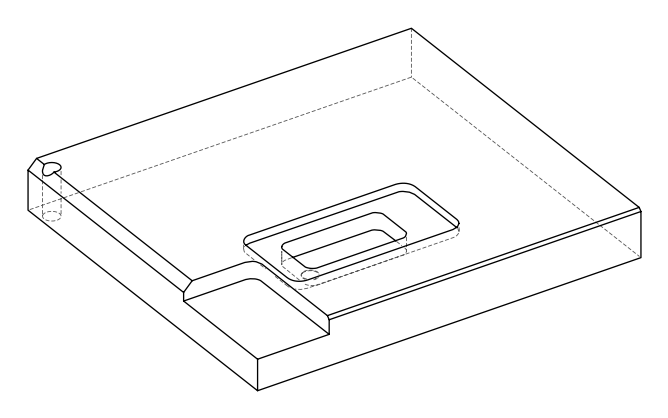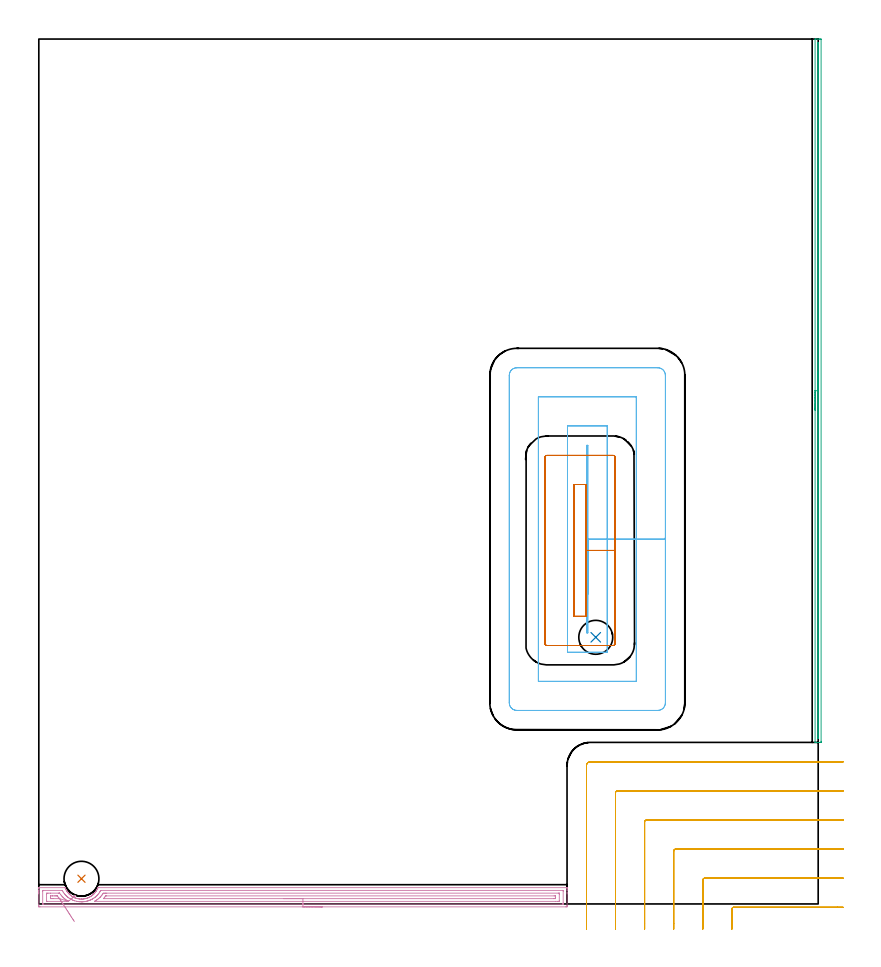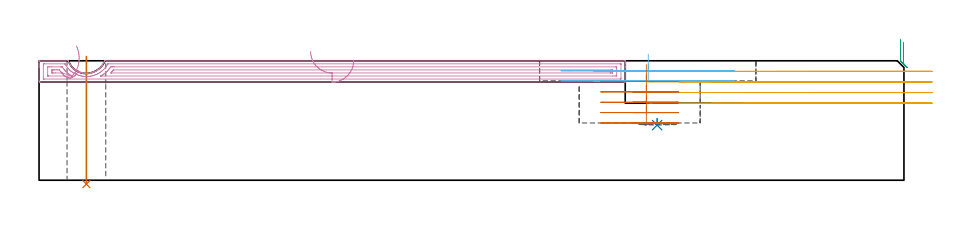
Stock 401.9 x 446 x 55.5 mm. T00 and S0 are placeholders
(PLAN: 7 operations, 3 tool changes, 33.4 min)
(1 INDEXABLE_INSERT_DRILL_THROUGH_HOLE_FROM_SOLID | STEP1HOLE | NXT0302_007 | 0.24 min | 14094 mm3)
(2 INDEXABLE_INSERT_DRILL_BLIND_HOLE_FROM_SOLID | STEP1POCKET | NXT0302_006 | 0.02 min | 7126 mm3)
(3 AREA_MILL | FG_CHAMFER_SURFACE | UGT0205_001 | 5.94 min | 1755 mm3)
(4 AREA_MILL_1 | FG_CHAMFER_SURFACE_1 | UGT0205_001 | 8.9 min | 13459 mm3)
(5 MILL_CORNER_NOTCH_RECTANGULAR | CORNER_NOTCH_RECTANGULAR | UGT0201_104 | Follow Part, ap 5, ae 75% | 7.52 min | 211622 mm3)
(6 MILL_RECTANGULAR_POCKET | POCKET_RECTANGULAR_STRAIGHT | UGT0201_104 | Follow Part, ap 5, ae 75% | 5.89 min | 180114 mm3)
(7 MILL_RECTANGULAR_POCKET_1 | POCKET_RECTANGULAR_STRAIGHT_1 | UGT0201_104 | Follow Part, ap 5, ae 75% | 4.93 min | 123264 mm3)
(TOOL NXT0302_007 | Index. Insert Drill 18mm [880-D1800L25-05] | D18 PA176 FL90 Z2)
(TOOL NXT0302_006 | Index. Insert Drill 17.5mm [880-D1750L25-05] | D17.5 PA176 FL88 Z2)
(TOOL UGT0205_001 | Chamfer Mill 20 x 3 x 45 deg. | D20 FL50 Z2)
(TOOL UGT0201_104 | End Mill 20 mm | D20 FL22 Z2)
(OP 1 INDEXABLE_INSERT_DRILL_THROUGH_HOLE_FROM_SOLID)
G17 G21 G94 G90
T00 M6
G54
G17 G0 G90 X22. Y13. S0 M3
G43 Z65.5 H1
G94 G81 G98 Z-1.814 F250. R57.5
G80
M5
M2
(OP 2 INDEXABLE_INSERT_DRILL_BLIND_HOLE_FROM_SOLID)
G17 G21 G94 G90
T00 M6
G54
G17 G0 G90 X287.2 Y137.5 S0 M3
G43 Z65.5 H1
G94 G81 G98 Z25.6 F250. R28.6
G80
M5
M2
(OP 3 AREA_MILL)
G17 G21 G94 G90
T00 M6
G54
G17 G0 G90 X400.3 Y254.65 S1061 M3
G43 Z65.5 H0
G94 G1 Y254.688 Z64.628 F250.
Y254.802 Z63.763
Y254.991 Z62.912
Y255.253 Z62.08
Y255.587 Z61.274
Y255.99 Z60.5
Y256.458 Z59.764
Y256.99 Z59.072
Y257.579 Z58.429
Y258.222 Z57.84
Y258.914 Z57.308
Y259.65 Z56.84
Y260.424 Z56.437
Y261.23 Z56.103
Y262.062 Z55.841
Y262.913 Z55.652
Y263.778 Z55.538
Y264.65 Z55.5
Y445.839
X400.302 Y445.99 Z55.488
X400.388 Y445.997 Z55.404
X400.48 Y446. Z55.32
X401.659 Z54.14
X402.283 Z53.512
X402.596 Z53.201
X403.151 Y445.997 Z52.646
X403.391 Y445.995 Z52.406
X403.394 Y445.965 Z52.404
X403.4 Y445.711 Z52.4
Y83.907
X403.399 Y83.588 Z52.401
X403.394 Y83.335 Z52.404
X403.392 Y83.305 Z52.406
X403.151 Y83.3 Z52.646
X402.595 Z53.201
X402.283 Z53.512
X401.659 Z54.14
X401.174 Z54.626
X400.549 Z55.25
X400.48 Z55.32
X400.389 Y83.301 Z55.402
X400.345 Y83.304 Z55.447
X400.302 Y83.31 Z55.488
X400.3 Y83.461 Z55.5
Y264.65
X401.714 Z54.086
X401.715 Y443.608 Z54.085
X401.716 Y443.887 Z54.084
X401.719 Y443.975 Z54.081
X401.721 Y443.989 Z54.079
X401.726 Y443.992 Z54.074
X401.752 Y443.996 Z54.048
X401.905 Y443.998 Z53.895
X401.97 Y443.99 Z53.83
X401.979 Y443.988 Z53.821
X401.981 Y443.968 Z53.819
X401.984 Y443.916 Z53.816
X401.985 Y443.608 Z53.815
X401.986 Y443.301 Z53.814
Y85.999
X401.984 Y85.692 Z53.816
X401.982 Y85.495 Z53.818
X401.979 Y85.31 Z53.821
X401.794 Y85.304 Z54.006
X401.73 Y85.31 Z54.07
X401.721 Y85.312 Z54.079
X401.719 Y85.332 Z54.081
X401.716 Y85.384 Z54.084
X401.714 Y85.692 Z54.086
Y85.972
Y264.65
Y265.522 Z54.124
Y266.386 Z54.238
Y267.238 Z54.427
Y268.07 Z54.689
Y268.876 Z55.023
Y269.65 Z55.426
Y270.386 Z55.894
Y271.078 Z56.425
Y271.721 Z57.015
Y272.31 Z57.658
Y272.841 Z58.35
Y273.31 Z59.086
Y273.713 Z59.86
Y274.047 Z60.666
Y274.309 Z61.498
Y274.498 Z62.349
Y274.612 Z63.214
Y274.65 Z64.086
G0 Z65.5
M5
M2
(OP 4 AREA_MILL_1)
G17 G21 G94 G90
T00 M6
G54
G17 G0 G90 X146.2 Y-1.5 S1061 M3
G43 Z65.5 H0
Z55.6
G94 G1 X146.162 Z54.728 F250.
X146.048 Z53.863
X145.859 Z53.012
X145.597 Z52.18
X145.263 Z51.374
X144.86 Z50.6
X144.392 Z49.864
X143.86 Z49.172
X143.271 Z48.529
X142.628 Z47.94
X141.936 Z47.408
X141.2 Z46.94
X140.426 Z46.537
X139.62 Z46.203
X138.788 Z45.941
X137.936 Z45.752
X137.072 Z45.638
X136.2 Z45.6
X0.601
X0.084 Y-1.494 Z45.603
X0.008 Y-1.492 Z45.606
X0. Y-0.981 Z46.116
Y5.223 Z52.316
Y5.802 Z52.899
Y6.109 Z53.205
Y6.688 Z53.784
Y6.995 Z54.09
Y8.041 Z55.14
X0.008 Y8.375 Z55.466
X0.01 Y8.397 Z55.488
X0.155 Y8.4 Z55.5
X13.536
X13.546 Y8.396 Z55.495
X13.553 Y8.391 Z55.49
X13.564 Y8.368 Z55.467
X13.679 Y8.082 Z55.182
X13.898 Y7.593 Z54.693
X14.017 Y7.352 Z54.452
X14.143 Y7.115 Z54.214
X14.387 Y6.713 Z53.811
X14.496 Y6.552 Z53.65
X14.69 Y6.267 Z53.365
X14.874 Y6.019 Z53.117
X15.013 Y5.831 Z52.931
X15.037 Y5.802 Z52.901
X15.426 Y5.369 Z52.467
X15.469 Y5.324 Z52.422
X15.569 Y5.223 Z52.318
X15.66 Y5.127 Z52.227
X15.766 Y5.019 Z52.118
X15.833 Y4.952 Z52.048
X15.859 Y4.927 Z52.023
X15.931 Y4.859 Z51.957
X15.969 Y4.826 Z51.926
X16.064 Y4.747 Z51.847
X16.372 Y4.492 Z51.587
X16.572 Y4.336 Z51.434
X16.825 Y4.142 Z51.239
X16.927 Y4.071 Z51.167
X17.32 Y3.823 Z50.919
X17.719 Y3.589 Z50.687
X17.994 Y3.45 Z50.55
X18.133 Y3.38 Z50.479
X18.443 Y3.24 Z50.336
X18.552 Y3.189 Z50.287
X18.614 Y3.164 Z50.264
X18.64 Y3.155 Z50.254
X18.697 Y3.134 Z50.234
X18.889 Y3.067 Z50.161
X19.059 Y3.005 Z50.101
X19.508 Y2.86 Z49.959
X19.954 Y2.744 Z49.844
X20.12 Y2.71 Z49.808
X20.227 Y2.688 Z49.785
X20.402 Y2.651 Z49.75
X20.849 Y2.581 Z49.68
X21.119 Y2.555 Z49.65
X21.296 Y2.536 Z49.632
X21.799 Y2.508 Z49.605
X22.011 Y2.506 Z49.602
X22.075 Y2.505 Z49.603
X22.169 Z49.602
X22.19 Y2.504
X22.638 Y2.529 Z49.626
X22.903 Y2.556 Z49.652
X23.085 Y2.572 Z49.671
X23.533 Y2.638 Z49.738
X23.795 Y2.692 Z49.789
X23.922 Y2.717 Z49.815
X23.979 Y2.728 Z49.827
X24.204 Y2.785 Z49.884
X24.241 Y2.795 Z49.893
X24.36 Y2.825 Z49.924
X24.427 Y2.842 Z49.941
X24.873 Y2.981 Z50.079
X25.133 Y3.078 Z50.171
X25.36 Y3.157 Z50.257
X25.445 Y3.188 Z50.287
X25.579 Y3.249 Z50.346
X25.767 Y3.333 Z50.431
X26.218 Y3.559 Z50.658
X26.472 Y3.702 Z50.799
X26.661 Y3.808 Z50.906
X26.918 Y3.974 Z51.071
X27.067 Y4.07 Z51.167
X27.432 Y4.336 Z51.435
X27.556 Y4.427 Z51.524
X27.865 Y4.683 Z51.781
X27.958 Y4.765 Z51.865
X27.994 Y4.797 Z51.897
X28.137 Y4.927 Z52.023
X28.165 Y4.951 Z52.048
X28.256 Y5.039 Z52.138
X28.33 Y5.112 Z52.211
X28.442 Y5.223 Z52.318
X28.45 Y5.231 Z52.327
X28.553 Y5.342 Z52.44
X28.722 Y5.526 Z52.625
X28.981 Y5.831 Z52.931
X29.148 Y6.048 Z53.147
X29.344 Y6.303 Z53.402
X29.507 Y6.552 Z53.649
X29.594 Y6.683 Z53.782
X29.613 Y6.712 Z53.811
X29.869 Y7.149 Z54.249
X30.101 Y7.593 Z54.693
X30.217 Y7.835 Z54.935
X30.238 Y7.881 Z54.98
X30.322 Y8.08 Z55.179
X30.363 Y8.179 Z55.279
X30.417 Y8.316 Z55.416
X30.457 Y8.393 Z55.493
X30.663 Y8.399 Z55.499
X30.932 Y8.4 Z55.5
X272.246
X272.39 Y8.397 Z55.488
X272.392 Y8.375 Z55.466
X272.4 Y8.041 Z55.14
Y7.609 Z54.708
Y6.995 Z54.09
Y5.802 Z52.899
Y5.223 Z52.316
Y-0.692 Z46.406
X272.397 Y-0.981 Z46.116
X272.392 Y-1.492 Z45.606
X272.316 Y-1.494 Z45.603
X271.799 Y-1.5 Z45.6
X136.2
Y-0.086 Z47.014
X2.385
X2.163 Y-0.084 Z47.016
X2.057 Y-0.081 Z47.019
X2.013 Y-0.079 Z47.021
X2.01 Y-0.046 Z47.054
X2.005 Y0.048 Z47.148
X2.001 Y0.287 Z47.387
Y6.49 Z53.59
X2.007 Y6.873 Z53.973
X2.01 Y6.976 Z54.076
X2.055 Y6.979 Z54.079
X2.164 Y6.982 Z54.082
X2.385 Y6.986 Z54.086
X11.757 Y6.985 Z54.085
X11.977 Y6.984 Z54.084
X12.032 Y6.981 Z54.081
X12.055 Y6.979 Z54.079
X12.082 Y6.96 Z54.06
X12.198 Y6.758 Z53.858
X12.589 Y6.109 Z53.209
X13.09 Y5.387 Z52.487
X13.218 Y5.223 Z52.323
X13.571 Y4.809 Z51.909
X14.002 Y4.336 Z51.436
X14.223 Y4.122 Z51.222
X14.453 Y3.915 Z51.015
X14.874 Y3.554 Z50.654
X14.912 Y3.524 Z50.624
X15.009 Y3.45 Z50.55
X15.444 Y3.128 Z50.228
X15.766 Y2.915 Z50.015
X16.348 Y2.564 Z49.664
X16.658 Y2.395 Z49.495
X17.012 Y2.212 Z49.312
X17.55 Y1.972 Z49.072
X17.674 Y1.923 Z49.023
X18.354 Y1.678 Z48.778
X18.443 Y1.649 Z48.749
X18.485 Y1.636 Z48.736
X19.335 Y1.407 Z48.507
X19.681 Y1.333 Z48.433
X20.227 Y1.237 Z48.337
X20.738 Y1.17 Z48.27
X21.119 Y1.133 Z48.233
X21.382 Y1.118 Z48.218
X21.95 Y1.094 Z48.194
X22.011 Y1.093 Z48.193
X22.306 Y1.098 Z48.198
X22.584 Y1.108 Z48.208
X22.638 Y1.111 Z48.211
X22.903 Y1.133 Z48.233
X23.402 Y1.182 Z48.282
X23.795 Y1.239 Z48.339
X24.172 Y1.304 Z48.404
X24.687 Y1.412 Z48.512
X24.9 Y1.466 Z48.566
X25.2 Y1.545 Z48.645
X25.579 Y1.655 Z48.755
X25.597 Y1.66 Z48.76
X25.65 Y1.678 Z48.778
X26.343 Y1.932 Z49.032
X26.472 Y1.982 Z49.082
X26.875 Y2.163 Z49.263
X27.364 Y2.404 Z49.504
X27.469 Y2.459 Z49.559
X27.656 Y2.564 Z49.664
X28.032 Y2.786 Z49.886
X28.256 Y2.93 Z50.03
X28.567 Y3.141 Z50.241
X28.996 Y3.45 Z50.55
X29.082 Y3.516 Z50.616
X29.148 Y3.569 Z50.669
X29.559 Y3.928 Z51.028
X30.023 Y4.353 Z51.453
X30.04 Y4.371 Z51.471
X30.445 Y4.82 Z51.92
X30.784 Y5.223 Z52.323
X30.85 Y5.304 Z52.404
X30.932 Y5.41 Z52.51
X31.222 Y5.821 Z52.921
X31.411 Y6.109 Z53.209
X31.565 Y6.366 Z53.466
X31.824 Y6.812 Z53.912
X31.89 Y6.93 Z54.03
X31.912 Y6.965 Z54.065
X31.923 Y6.979 Z54.079
X31.945 Y6.98 Z54.08
X32.054 Y6.983 Z54.083
X32.275 Y6.985 Z54.085
X270.015 Y6.986 Z54.086
X270.237 Y6.983 Z54.083
X270.343 Y6.981 Z54.081
X270.387 Y6.979 Z54.079
X270.39 Y6.946 Z54.046
X270.395 Y6.852 Z53.952
X270.399 Y6.614 Z53.714
Y0.41 Z47.51
X270.393 Y0.027 Z47.127
X270.39 Y-0.076 Z47.024
X270.345 Y-0.079 Z47.021
X270.236 Y-0.083 Z47.017
X270.015 Y-0.086 Z47.014
X136.2
Y1.328 Z48.428
X28.886 Y1.329 Z48.429
X28.759 Y1.33 Z48.43
X28.714 Y1.332 Z48.432
X28.704 Y1.335 Z48.435
Y1.336 Z48.436
X28.781 Y1.383 Z48.483
X29.199 Y1.626 Z48.726
X29.283 Y1.678 Z48.778
X29.739 Y1.977 Z49.077
X30.04 Y2.182 Z49.282
X30.262 Y2.343 Z49.443
X30.553 Y2.564 Z49.664
X30.762 Y2.733 Z49.833
X30.932 Y2.877 Z49.977
X31.234 Y3.15 Z50.25
X31.557 Y3.45 Z50.55
X31.692 Y3.582 Z50.682
X31.824 Y3.719 Z50.819
X32.117 Y4.045 Z51.145
X32.366 Y4.336 Z51.436
X32.523 Y4.528 Z51.628
X32.716 Y4.773 Z51.873
X32.906 Y5.034 Z52.134
X33.04 Y5.223 Z52.323
X33.273 Y5.555 Z52.655
X33.608 Y5.564 Z52.664
X34.151 Y5.569 Z52.669
X34.5 Y5.571 Z52.671
X35.041
X267.88
X268.231 Y5.569 Z52.669
X268.347 Y5.567 Z52.667
X268.381 Y5.565 Z52.665
X268.39 Y5.502 Z52.602
X268.395 Y5.39 Z52.49
X268.398 Y5.223 Z52.323
X268.4 Y5.055 Z52.155
X268.399 Y1.678 Z48.778
X268.397 Y1.512 Z48.612
X268.39 Y1.348 Z48.448
X268.231 Y1.335 Z48.435
X267.688 Y1.331 Z48.431
X266.447 Y1.328 Z48.428
X136.2
Y2.743 Z49.843
X33.792
X33.608 Y2.745 Z49.845
X33.423 Y2.748 Z49.848
X33.333 Y2.753 Z49.853
X33.792 Y3.268 Z50.368
X33.948 Y3.45 Z50.55
X34.197 Y3.751 Z50.851
X34.5 Y4.124 Z51.224
X34.529 Y4.151 Z51.251
X34.547 Y4.153 Z51.253
X34.591 Y4.155 Z51.255
X34.681 Y4.157 Z51.257
X265.735
X266.313 Y4.152 Z51.252
X266.379 Y4.15 Z51.25
X266.39 Y4.147 Z51.247
X266.393 Y4.127 Z51.227
X266.397 Y4.079 Z51.179
X266.399 Y3.885 Z50.985
X266.4 Y3.497 Z50.597
X266.399 Y3.03 Z50.13
X266.396 Y2.82 Z49.92
X266.392 Y2.769 Z49.869
X266.389 Y2.749 Z49.849
X266.367 Y2.748 Z49.848
X266.264 Y2.745 Z49.845
X265.555 Y2.743 Z49.843
X265.375
X136.2
X135.328 Z49.881
X134.463 Z49.995
X133.612 Z50.183
X132.78 Z50.446
X131.974 Z50.78
X131.2 Z51.182
X130.464 Z51.651
X129.772 Z52.182
X129.129 Z52.772
X128.54 Z53.415
X128.008 Z54.107
X127.54 Z54.843
X127.137 Z55.616
X126.803 Z56.422
X126.541 Z57.254
X126.352 Z58.106
X126.238 Z58.971
X126.2 Z59.843
G0 Z65.5
X17.388 Y3.189
Z62.296
G1 X17.725 Y3.489 Z61.549
X18.012 Y3.744 Z60.765
X18.246 Y3.952 Z59.951
X18.427 Y4.113 Z59.113
X18.553 Y4.225 Z58.257
X18.622 Y4.286 Z57.39
X18.635 Y4.298 Z56.517
X18.59 Y4.258 Z55.647
X18.489 Y4.169 Z54.785
X18.333 Y4.029 Z53.938
X18.122 Y3.842 Z53.113
X17.858 Y3.607 Z52.315
X17.543 Y3.327 Z51.552
X17.179 Y3.003 Z50.827
X16.77 Y2.639 Z50.148
X16.318 Y2.237 Z49.52
X15.826 Y1.801 Z48.946
X15.3 Y1.332 Z48.432
X15.299 Y1.331 Z48.431
X15.261 Y1.329 Z48.429
X4.52
X4.169 Y1.331 Z48.431
X4.053 Y1.333 Z48.433
X4.018 Y1.335 Z48.435
X4.01 Y1.398 Z48.498
X4.005 Y1.51 Z48.61
X4.001 Y1.678 Z48.778
X4. Y1.845 Z48.945
X4.001 Y5.223 Z52.323
X4.003 Y5.388 Z52.488
X4.01 Y5.552 Z52.652
X4.169 Y5.564 Z52.664
X4.712 Y5.569 Z52.669
X5.953 Y5.572 Z52.672
X10.062 Y5.571 Z52.671
X10.414
X10.589 Y5.569 Z52.669
X10.677 Y5.567 Z52.667
X10.715 Y5.565 Z52.665
X10.735 Y5.542 Z52.642
X11.306 Y4.751 Z51.851
X11.638 Y4.336 Z51.436
X11.898 Y4.034 Z51.134
X12.198 Y3.707 Z50.807
X12.449 Y3.45 Z50.55
X12.776 Y3.135 Z50.235
X13.09 Y2.859 Z49.959
X13.252 Y2.724 Z49.824
X13.453 Y2.564 Z49.664
X13.982 Y2.161 Z49.261
X14.728 Y1.678 Z48.778
X14.874 Y1.587 Z48.687
X15.106 Y1.447 Z48.547
X15.192 Y1.399 Z48.499
X15.256 Y1.362 Z48.462
X15.295 Y1.337 Z48.437
X15.3 Y1.332 Z48.432
X10.679 Y2.749 Z49.849
X10.667 Y2.747 Z49.847
X10.618 Y2.745 Z49.845
X10.414 Y2.743 Z49.843
X10.234
X7.557
X6.845
X6.136 Y2.745 Z49.845
X6.033 Y2.748 Z49.848
X6.011 Y2.749 Z49.849
X6.008 Y2.769 Z49.869
X6.004 Y2.82 Z49.92
X6.001 Y3.03 Z50.13
X6. Y3.45 Z50.55
X6.001 Y3.87 Z50.97
X6.004 Y4.08 Z51.18
X6.008 Y4.131 Z51.231
X6.011 Y4.15 Z51.25
X6.033 Y4.152 Z51.252
X6.136 Y4.155 Z51.255
X6.845 Y4.157 Z51.257
X7.025
X7.918
X8.629
X9.339 Y4.155 Z51.255
X9.431 Y4.153 Z51.253
X9.471 Y4.15 Z51.25
X9.522 Y4.096 Z51.196
X10.059 Y3.45 Z50.55
X10.414 Y3.049 Z50.149
X10.629 Y2.811 Z49.911
X10.672 Y2.759 Z49.859
X10.679 Y2.749 Z49.849
X11.055 Y2.168 Z49.317
X11.455 Y1.55 Z48.848
X11.875 Y0.9 Z48.445
X12.313 Y0.224 Z48.111
X12.765 Y-0.474 Z47.849
X13.228 Y-1.189 Z47.66
X13.698 Y-1.916 Z47.546
X14.171 Y-2.647 Z47.507
X14.645 Y-3.379 Z47.545
X15.115 Y-4.105 Z47.659
X15.578 Y-4.82 Z47.848
X16.03 Y-5.519 Z48.11
X16.468 Y-6.195 Z48.443
X16.888 Y-6.845 Z48.846
X17.288 Y-7.463 Z49.315
X17.664 Y-8.044 Z49.846
X18.014 Y-8.584 Z50.435
X18.334 Y-9.079 Z51.078
G0 Z65.5
M5
M2
(OP 5 MILL_CORNER_NOTCH_RECTANGULAR)
G17 G21 G94 G90
T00 M6
G54
G17 G0 G90 X414.754 Y-1.7 S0 M3
G43 Z65.501 H0
Z50.576
G94 G1 X411.754 F250.
X358.393 F500.
G3 X357.4 Y-2.693 R1.
G1 Y-10.
Y-13. F250.
G0 Z65.501
X414.9 Y13.3
Z50.576
G1 X411.9
X343.394 F500.
G3 X342.4 Y12.306 R1.
G1 Y-10.
Y-13. F250.
G0 Z65.501
X414.9 Y28.3
Z50.576
G1 X411.9
X328.394 F500.
G3 X327.4 Y27.306 R1.
G1 Y-10.
Y-13. F250.
G0 Z65.501
X414.9 Y43.3
Z50.576
G1 X411.9
X313.395 F500.
G3 X312.4 Y42.305 R1.
G1 Y-10.
Y-13. F250.
G0 Z65.501
X414.9 Y58.3
Z50.576
G1 X411.9
X298.395 F500.
G3 X297.4 Y57.305 R1.
G1 Y-10.
Y-13. F250.
G0 Z65.501
X414.9 Y73.3
Z50.576
G1 X411.9
X284.4 F500.
G3 X282.4 Y71.3 R2.
G1 Y-10.
Y-13. F250.
G0 Z65.501
X414.754 Y-1.7
Z45.651
G1 X411.754
X358.393 F500.
G3 X357.4 Y-2.693 R1.
G1 Y-10.
Y-13. F250.
G0 Z65.501
X414.9 Y13.3
Z45.651
G1 X411.9
X343.394 F500.
G3 X342.4 Y12.306 R1.
G1 Y-10.
Y-13. F250.
G0 Z65.501
X414.9 Y28.3
Z45.651
G1 X411.9
X328.394 F500.
G3 X327.4 Y27.306 R1.
G1 Y-10.
Y-13. F250.
G0 Z65.501
X414.9 Y43.3
Z45.651
G1 X411.9
X313.395 F500.
G3 X312.4 Y42.305 R1.
G1 Y-10.
Y-13. F250.
G0 Z65.501
X414.9 Y58.3
Z45.651
G1 X411.9
X298.395 F500.
G3 X297.4 Y57.305 R1.
G1 Y-10.
Y-13. F250.
G0 Z65.501
X414.9 Y73.3
Z45.651
G1 X411.9
X284.4 F500.
G3 X282.4 Y71.3 R2.
G1 Y-10.
Y-13. F250.
G0 Z65.501
X414.754 Y-1.7
Z40.725
G1 X411.754
X358.393 F500.
G3 X357.4 Y-2.693 R1.
G1 Y-10.
Y-13. F250.
G0 Z65.501
X414.9 Y13.3
Z40.725
G1 X411.9
X343.394 F500.
G3 X342.4 Y12.306 R1.
G1 Y-10.
Y-13. F250.
G0 Z65.501
X414.9 Y28.3
Z40.725
G1 X411.9
X328.394 F500.
G3 X327.4 Y27.306 R1.
G1 Y-10.
Y-13. F250.
G0 Z65.501
X414.9 Y43.3
Z40.725
G1 X411.9
X313.395 F500.
G3 X312.4 Y42.305 R1.
G1 Y-10.
Y-13. F250.
G0 Z65.501
X414.9 Y58.3
Z40.725
G1 X411.9
X298.395 F500.
G3 X297.4 Y57.305 R1.
G1 Y-10.
Y-13. F250.
G0 Z65.501
X414.9 Y73.3
Z40.725
G1 X411.9
X284.4 F500.
G3 X282.4 Y71.3 R2.
G1 Y-10.
Y-13. F250.
G0 Z65.501
X414.754 Y-1.7
Z35.8
G1 X411.754
X358.393 F500.
G3 X357.4 Y-2.693 R1.
G1 Y-10.
Y-13. F250.
G0 Z65.501
X414.9 Y13.3
Z35.8
G1 X411.9
X343.394 F500.
G3 X342.4 Y12.306 R1.
G1 Y-10.
Y-13. F250.
G0 Z65.501
X414.9 Y28.3
Z35.8
G1 X411.9
X328.394 F500.
G3 X327.4 Y27.306 R1.
G1 Y-10.
Y-13. F250.
G0 Z65.501
X414.9 Y43.3
Z35.8
G1 X411.9
X313.395 F500.
G3 X312.4 Y42.305 R1.
G1 Y-10.
Y-13. F250.
G0 Z65.501
X414.9 Y58.3
Z35.8
G1 X411.9
X298.395 F500.
G3 X297.4 Y57.305 R1.
G1 Y-10.
Y-13. F250.
G0 Z65.501
X414.9 Y73.3
Z35.8
G1 X411.9
X284.4 F500.
G3 X282.4 Y71.3 R2.
G1 Y-10.
Y-13. F250.
G0 Z65.501
M5
M2
(OP 6 MILL_RECTANGULAR_POCKET)
G17 G21 G94 G90
T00 M6
G54
G17 G0 G90 X283.1 Y159.597 S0 M3
G43 Z65.501 H0
Z58.501
G94 G1 Y188.15 Z50.851 F250.
Y236.5 F500.
X282.6
Y139.8
X283.1
Y188.15
X293.1
Y246.5
X272.6
Y129.8
X293.1
Y188.15
X308.1
Y261.5
X257.6
Y114.8
X308.1
Y188.15
X323.1
Y272.6
G3 X319.2 Y276.5 R3.9
G1 X246.5
G3 X242.6 Y272.6 R3.9
G1 Y103.7
G3 X246.5 Y99.8 R3.9
G1 X319.2
G3 X323.1 Y103.7 R3.9
G1 Y188.15
Y189.15
G0 X283.1 Y159.597 Z53.851
G1 Y188.15 Z46.2 F250.
Y236.5 F500.
X282.6
Y139.8
X283.1
Y188.15
X293.1
Y246.5
X272.6
Y129.8
X293.1
Y188.15
X308.1
Y261.5
X257.6
Y114.8
X308.1
Y188.15
X323.1
Y272.6
G3 X319.2 Y276.5 R3.9
G1 X246.5
G3 X242.6 Y272.6 R3.9
G1 Y103.7
G3 X246.5 Y99.8 R3.9
G1 X319.2
G3 X323.1 Y103.7 R3.9
G1 Y188.15
Y189.15
G0 Z65.501
M5
M2
(OP 7 MILL_RECTANGULAR_POCKET_1)
G17 G21 G94 G90
T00 M6
G54
G17 G0 G90 X282.2 Y153.127 S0 M3
G43 Z65.501 H0
Z53.684
G94 G1 Y182.3 Z45.868 F250.
Y216.3 F500.
X276.
Y148.3
X282.2
Y182.3
X297.2
Y230.3
G3 X296.2 Y231.3 R1.
G1 X262.
G3 X261. Y230.3 R1.
G1 Y134.3
G3 X262. Y133.3 R1.
G1 X296.2
G3 X297.2 Y134.3 R1.
G1 Y182.3
Y183.3
G0 X282.2 Y153.127 Z48.868
G1 Y182.3 Z41.051 F250.
Y216.3 F500.
X276.
Y148.3
X282.2
Y182.3
X297.2
Y230.3
G3 X296.2 Y231.3 R1.
G1 X262.
G3 X261. Y230.3 R1.
G1 Y134.3
G3 X262. Y133.3 R1.
G1 X296.2
G3 X297.2 Y134.3 R1.
G1 Y182.3
Y183.3
G0 X282.2 Y153.127 Z44.051
G1 Y182.3 Z36.234 F250.
Y216.3 F500.
X276.
Y148.3
X282.2
Y182.3
X297.2
Y230.3
G3 X296.2 Y231.3 R1.
G1 X262.
G3 X261. Y230.3 R1.
G1 Y134.3
G3 X262. Y133.3 R1.
G1 X296.2
G3 X297.2 Y134.3 R1.
G1 Y182.3
Y183.3
G0 X282.2 Y153.127 Z39.234
G1 Y182.3 Z31.417 F250.
Y216.3 F500.
X276.
Y148.3
X282.2
Y182.3
X297.2
Y230.3
G3 X296.2 Y231.3 R1.
G1 X262.
G3 X261. Y230.3 R1.
G1 Y134.3
G3 X262. Y133.3 R1.
G1 X296.2
G3 X297.2 Y134.3 R1.
G1 Y182.3
Y183.3
G0 X282.2 Y153.127 Z34.417
G1 Y182.3 Z26.6 F250.
Y216.3 F500.
X276.
Y148.3
X282.2
Y182.3
X297.2
Y230.3
G3 X296.2 Y231.3 R1.
G1 X262.
G3 X261. Y230.3 R1.
G1 Y134.3
G3 X262. Y133.3 R1.
G1 X296.2
G3 X297.2 Y134.3 R1.
G1 Y182.3
Y183.3
G0 Z65.501
M5
M2
